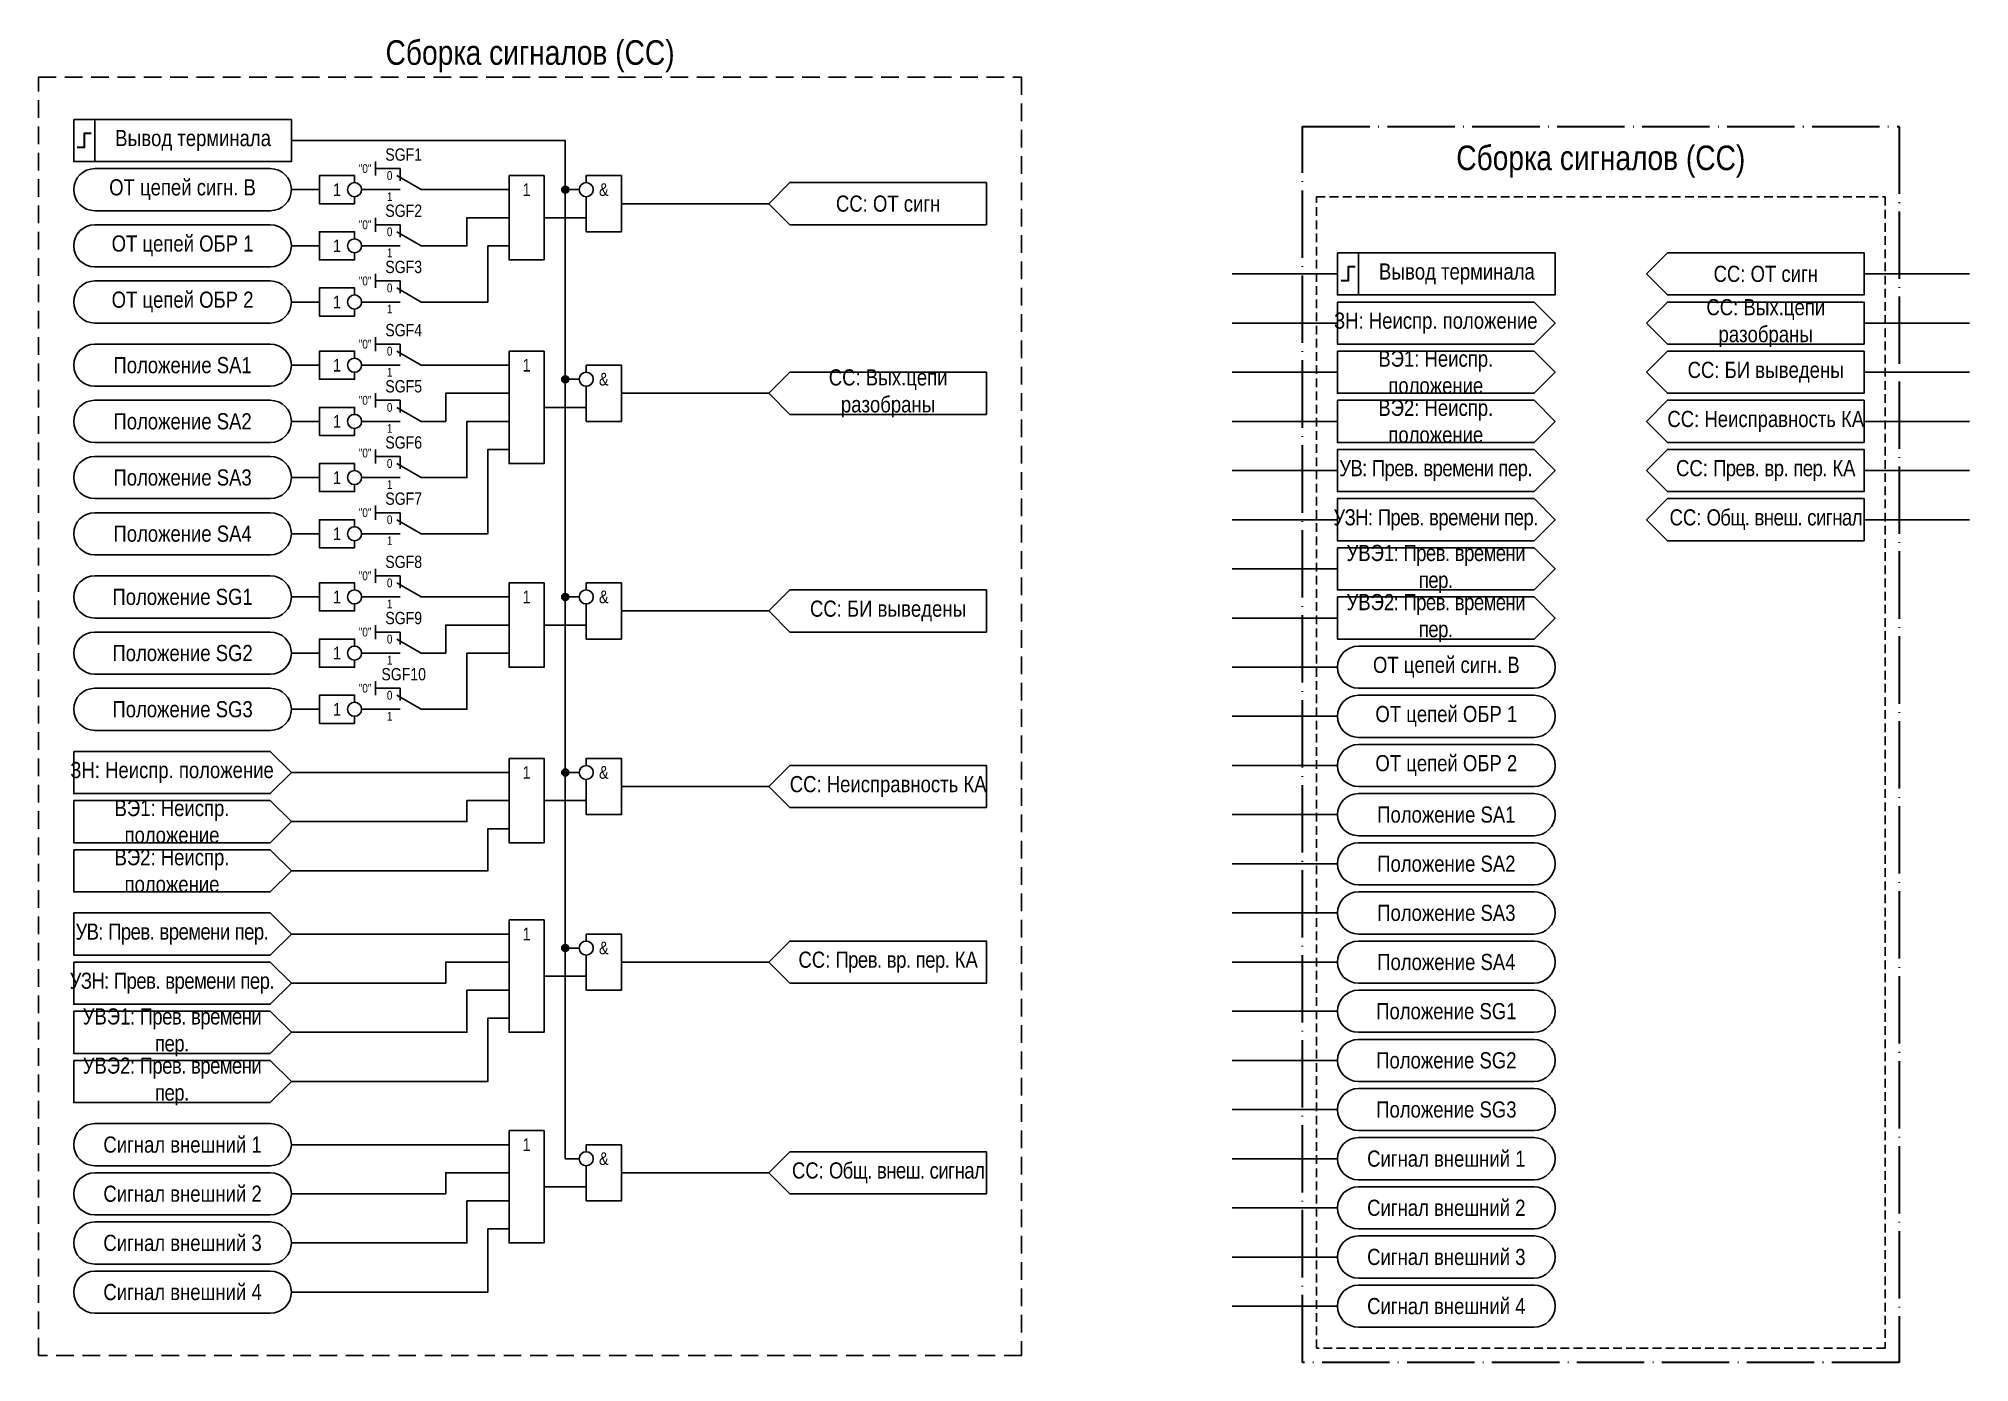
# Model space of a CAD drawing. Header units: millimetres. Extents: x 0 to 275, y -1 to 188.
import ezdxf
from ezdxf.enums import TextEntityAlignment as Align

# ---------------------------------------------------------------- set-up
doc = ezdxf.new("R2010")
doc.units = ezdxf.units.MM
doc.linetypes.add('ACAD_ISO04W100', pattern=[30, 24, -3, 0, -3])
doc.linetypes.add('штриховая2', pattern=[0.375, 0.25, -0.125])
doc.layers.add('TEXT', color=7, linetype='Continuous', lineweight=25)
doc.layers.add('Основная', color=7, linetype='Continuous')
doc.styles.add('2.5_Gost_RD', font='ARIALN.TTF', dxfattribs={"height": 2.5})
doc.styles.add('3.5_Gost_RD', font='ARIALN.TTF', dxfattribs={"height": 3.5})
doc.styles.add('Вывод', font='ARIALN.TTF', dxfattribs={"height": 2.5})
doc.styles.add('Компонент', font='ARIALN.TTF', dxfattribs={"height": 3.5})

# ---------------------------------------------------------------- blocks, each defined once
blk = doc.blocks.new('*U958')
at = {"layer": 'Основная', "ltscale": 0.35}
blk.add_line((6, 6), (6, 2.5), dxfattribs=at)
at = {"layer": 'Основная', "color": 0}
blk.add_line((0, 0), (7, 4), dxfattribs=at)
blk = doc.blocks.new('*U1038')
at = {"layer": 'Основная', "color": 0}
for p, q in [((-3, 6), (-9, 6)), ((-3, 0), (-9, 0)), ((9, 0), (3, 0))]:
    blk.add_line(p, q, dxfattribs=at)
at = {"layer": 'Основная', "ltscale": 0.25, "xscale": -1}
blk.add_blockref('*U958', (3, 0), dxfattribs=at)
at = {"layer": 'Основная'}
for tag, height, style, p in [('ОУ', 3.5, 'Компонент', (-2, 10)), ('В1', 2.5, 'Вывод', (-13, 6)), ('В2', 2.5, 'Вывод', (-6, 4)), ('В3', 2.5, 'Вывод', (-6, -2))]:
    blk.add_attdef(tag, text='', height=height, dxfattribs=dict(at, style=style)).set_placement(p, align=Align.MIDDLE_CENTER)
blk = doc.blocks.new('*U1039')
at = {"layer": 'Основная', "color": 0}
for p, q in [((-3, 6), (-9, 6)), ((-3, 0), (-9, 0)), ((9, 0), (3, 0))]:
    blk.add_line(p, q, dxfattribs=at)
at = {"layer": 'Основная', "ltscale": 0.25, "xscale": -1}
blk.add_blockref('*U958', (3, 0), dxfattribs=at)
at = {"layer": 'Основная'}
for tag, height, style, p in [('ОУ', 3.5, 'Компонент', (-2, 10)), ('В1', 2.5, 'Вывод', (-13, 7)), ('В2', 2.5, 'Вывод', (-6, 4)), ('В3', 2.5, 'Вывод', (-6, -2))]:
    blk.add_attdef(tag, text='', height=height, dxfattribs=dict(at, style=style)).set_placement(p, align=Align.MIDDLE_CENTER)
blk = doc.blocks.new('Точка')
at = {"ltscale": 100}
h = blk.add_hatch(color=256, dxfattribs=at)
h.dxf.hatch_style = 1
edge = h.paths.add_edge_path()
edge.add_arc((0, 0), 0.5, 0, 360)
blk.add_circle((0, 0), 0.5, dxfattribs=at)

msp = doc.modelspace()

# ---------------------------------------------------------------- linework, layer by layer
at = {"ltscale": 100}
for p, q in [((48, 170), (48, 168)), ((48, 169), (49, 169)), ((48, 162), (48, 160)), ((48, 161), (49, 161)), ((48, 154), (48, 152)), ((185, 154), (170, 154)), ((185, 154), (170, 154)), ((260, 154), (275, 154)), ((260, 154), (275, 154)), ((48, 153), (49, 153)), ((185, 147), (170, 147)), ((185, 147), (170, 147)), ((260, 147), (275, 147)), ((260, 147), (275, 147)), ((48, 145), (48, 143)), ((48, 144), (49, 144)), ((185, 140), (170, 140)), ((185, 140), (170, 140)), ((260, 140), (275, 140)), ((260, 140), (275, 140)), ((48, 137), (48, 135)), ((48, 136), (49, 136)), ((185, 133), (170, 133)), ((185, 133), (170, 133)), ((260, 133), (275, 133)), ((260, 133), (275, 133)), ((48, 129), (48, 127)), ((48, 128), (49, 128)), ((185, 126), (170, 126)), ((185, 126), (170, 126)), ((260, 126), (275, 126)), ((260, 126), (275, 126)), ((48, 121), (48, 119)), ((48, 120), (49, 120)), ((185, 119), (170, 119)), ((185, 119), (170, 119)), ((48, 112), (48, 110)), ((48, 111), (49, 111)), ((185, 112), (170, 112)), ((185, 112), (170, 112)), ((185, 105), (170, 105)), ((185, 105), (170, 105)), ((48, 104), (48, 102)), ((48, 103), (49, 103)), ((185, 98), (170, 98)), ((185, 98), (170, 98)), ((48, 96), (48, 94)), ((48, 95), (49, 95)), ((185, 91), (170, 91)), ((185, 91), (170, 91)), ((185, 84), (170, 84)), ((185, 84), (170, 84)), ((185, 77), (170, 77)), ((185, 77), (170, 77)), ((185, 70), (170, 70)), ((185, 70), (170, 70)), ((185, 63), (170, 63)), ((185, 63), (170, 63)), ((185, 56), (170, 56)), ((185, 56), (170, 56)), ((185, 49), (170, 49)), ((185, 49), (170, 49)), ((185, 42), (170, 42)), ((185, 42), (170, 42)), ((185, 35), (170, 35)), ((185, 35), (170, 35)), ((185, 28), (170, 28)), ((185, 28), (170, 28)), ((185, 21), (170, 21)), ((185, 21), (170, 21)), ((185, 14), (170, 14)), ((185, 14), (170, 14)), ((185, 7), (170, 7)), ((185, 7), (170, 7))]:
    msp.add_line(p, q, dxfattribs=at)
at = {"color": 2, "ltscale": 100}
msp.add_line((260, 119), (275, 119), dxfattribs=at)
msp.add_line((260, 119), (275, 119), dxfattribs=at)
at = {"linetype": 'штриховая2', "ltscale": 10}
msp.add_lwpolyline([(0, 182), (140, 182), (140, 0), (0, 0)], close=True, dxfattribs=at)
at = {"ltscale": 100}
for points in [[(5, 176), (8, 176), (8, 170), (5, 170)], [(5, 176), (36, 176), (36, 170), (5, 170)], [(67, 168), (72, 168), (72, 156), (67, 156)], [(185, 157), (188, 157), (188, 151), (185, 151)], [(185, 157), (216, 157), (216, 151), (185, 151)], [(185, 157), (188, 157), (188, 151), (185, 151)], [(185, 157), (216, 157), (216, 151), (185, 151)], [(67, 143), (72, 143), (72, 127), (67, 127)], [(67, 110), (72, 110), (72, 98), (67, 98)], [(67, 85), (72, 85), (72, 73), (67, 73)], [(67, 62), (72, 62), (72, 46), (67, 46)], [(67, 32), (72, 32), (72, 16), (67, 16)]]:
    msp.add_lwpolyline(points, close=True, dxfattribs=at)
at = {"lineweight": 30, "ltscale": 100}
for points in [[(7.5, 174), (6.5, 174), (6.5, 172), (5.5, 172)], [(187.5, 155), (186.5, 155), (186.5, 153), (185.5, 153)], [(187.5, 155), (186.5, 155), (186.5, 153), (185.5, 153)]]:
    msp.add_lwpolyline(points, dxfattribs=at)
at = {"color": 251, "linetype": 'ACAD_ISO04W100', "lineweight": 30, "ltscale": 0.4, "true_color": 0x58595b}
msp.add_lwpolyline([(180, 175), (265, 175), (265, -1), (180, -1)], close=True, dxfattribs=at)
msp.add_lwpolyline([(180, 175), (265, 175), (265, -1), (180, -1)], close=True, dxfattribs=at)
at = {"ltscale": 100}
for points in [[(36, 173), (75, 173), (75, 28), (77, 28)], [(36, 173), (75, 173), (75, 166), (77, 166)], [(36, 173), (75, 173), (75, 139), (77, 139)], [(36, 173), (75, 173), (75, 108), (77, 108)], [(36, 173), (75, 173), (75, 83), (77, 83)], [(36, 173), (75, 173), (75, 58), (77, 58)], [(45, 165), (45, 164), (40, 164), (40, 168), (45, 168), (45, 167)], [(78, 167), (78, 168), (83, 168), (83, 160), (78, 160), (78, 165)], [(36, 166), (40, 166)], [(46, 166), (51, 166)], [(55, 166), (67, 166)], [(104, 164), (107, 167), (135, 167), (135, 161), (107, 161), (104, 164)], [(83, 164), (104, 164)], [(45, 157), (45, 156), (40, 156), (40, 160), (45, 160), (45, 159)], [(55, 158), (61, 158), (61, 162), (67, 162)], [(72, 162), (78, 162)], [(36, 158), (40, 158)], [(46, 158), (51, 158)], [(55, 150), (64, 150), (64, 158), (67, 158)], [(229, 154), (232, 157), (260, 157), (260, 151), (232, 151), (229, 154)], [(229, 154), (232, 157), (260, 157), (260, 151), (232, 151), (229, 154)], [(45, 149), (45, 148), (40, 148), (40, 152), (45, 152), (45, 151)], [(36, 150), (40, 150)], [(46, 150), (51, 150)], [(185, 150), (213, 150), (216, 147), (213, 144), (185, 144), (185, 150)], [(185, 150), (213, 150), (216, 147), (213, 144), (185, 144), (185, 150)], [(229, 147), (232, 150), (260, 150), (260, 144), (232, 144), (229, 147)], [(229, 147), (232, 150), (260, 150), (260, 144), (232, 144), (229, 147)], [(45, 140), (45, 139), (40, 139), (40, 143), (45, 143), (45, 142)], [(185, 143), (213, 143), (216, 140), (213, 137), (185, 137), (185, 143)], [(185, 143), (213, 143), (216, 140), (213, 137), (185, 137), (185, 143)], [(229, 140), (232, 143), (260, 143), (260, 137), (232, 137), (229, 140)], [(229, 140), (232, 143), (260, 143), (260, 137), (232, 137), (229, 140)], [(36, 141), (40, 141)], [(46, 141), (51, 141)], [(55, 141), (67, 141)], [(78, 140), (78, 141), (83, 141), (83, 133), (78, 133), (78, 138)], [(104, 137), (107, 140), (135, 140), (135, 134), (107, 134), (104, 137)], [(45, 132), (45, 131), (40, 131), (40, 135), (45, 135), (45, 134)], [(55, 133), (58, 133), (58, 137), (67, 137)], [(72, 135), (78, 135)], [(83, 137), (104, 137)], [(185, 136), (213, 136), (216, 133), (213, 130), (185, 130), (185, 136)], [(185, 136), (213, 136), (216, 133), (213, 130), (185, 130), (185, 136)], [(229, 133), (232, 136), (260, 136), (260, 130), (232, 130), (229, 133)], [(229, 133), (232, 136), (260, 136), (260, 130), (232, 130), (229, 133)], [(36, 133), (40, 133)], [(46, 133), (51, 133)], [(55, 125), (61, 125), (61, 133), (67, 133)], [(45, 124), (45, 123), (40, 123), (40, 127), (45, 127), (45, 126)], [(55, 117), (64, 117), (64, 129), (67, 129)], [(185, 129), (213, 129), (216, 126), (213, 123), (185, 123), (185, 129)], [(185, 129), (213, 129), (216, 126), (213, 123), (185, 123), (185, 129)], [(229, 126), (232, 129), (260, 129), (260, 123), (232, 123), (229, 126)], [(229, 126), (232, 129), (260, 129), (260, 123), (232, 123), (229, 126)], [(36, 125), (40, 125)], [(46, 125), (51, 125)], [(185, 122), (213, 122), (216, 119), (213, 116), (185, 116), (185, 122)], [(185, 122), (213, 122), (216, 119), (213, 116), (185, 116), (185, 122)], [(45, 116), (45, 115), (40, 115), (40, 119), (45, 119), (45, 118)], [(36, 117), (40, 117)], [(46, 117), (51, 117)], [(185, 115), (213, 115), (216, 112), (213, 109), (185, 109), (185, 115)], [(185, 115), (213, 115), (216, 112), (213, 109), (185, 109), (185, 115)], [(45, 107), (45, 106), (40, 106), (40, 110), (45, 110), (45, 109)], [(78, 109), (78, 110), (83, 110), (83, 102), (78, 102), (78, 107)], [(36, 108), (40, 108)], [(46, 108), (51, 108)], [(55, 108), (67, 108)], [(104, 106), (107, 109), (135, 109), (135, 103), (107, 103), (104, 106)], [(185, 108), (213, 108), (216, 105), (213, 102), (185, 102), (185, 108)], [(185, 108), (213, 108), (216, 105), (213, 102), (185, 102), (185, 108)], [(83, 106), (104, 106)], [(45, 99), (45, 98), (40, 98), (40, 102), (45, 102), (45, 101)], [(55, 100), (58, 100), (58, 104), (67, 104)], [(72, 104), (78, 104)], [(36, 100), (40, 100)], [(46, 100), (51, 100)], [(55, 92), (61, 92), (61, 100), (67, 100)], [(45, 91), (45, 90), (40, 90), (40, 94), (45, 94), (45, 93)], [(36, 92), (40, 92)], [(46, 92), (51, 92)], [(5, 86), (33, 86), (36, 83), (33, 80), (5, 80), (5, 86)], [(36, 83), (67, 83)], [(78, 84), (78, 85), (83, 85), (83, 77), (78, 77), (78, 82)], [(104, 81), (107, 84), (135, 84), (135, 78), (107, 78), (104, 81)], [(83, 81), (104, 81)], [(5, 79), (33, 79), (36, 76), (33, 73), (5, 73), (5, 79)], [(36, 76), (61, 76), (61, 79), (67, 79)], [(72, 79), (78, 79)], [(36, 69), (64, 69), (64, 75), (67, 75)], [(5, 72), (33, 72), (36, 69), (33, 66), (5, 66), (5, 72)], [(5, 63), (33, 63), (36, 60), (33, 57), (5, 57), (5, 63)], [(36, 60), (67, 60)], [(78, 59), (78, 60), (83, 60), (83, 52), (78, 52), (78, 57)], [(104, 56), (107, 59), (135, 59), (135, 53), (107, 53), (104, 56)], [(5, 56), (33, 56), (36, 53), (33, 50), (5, 50), (5, 56)], [(36, 53), (58, 53), (58, 56), (67, 56)], [(83, 56), (104, 56)], [(72, 54), (78, 54)], [(36, 46), (61, 46), (61, 52), (67, 52)], [(5, 49), (33, 49), (36, 46), (33, 43), (5, 43), (5, 49)], [(36, 39), (64, 39), (64, 48), (67, 48)], [(5, 42), (33, 42), (36, 39), (33, 36), (5, 36), (5, 42)], [(36, 30), (67, 30)], [(78, 29), (78, 30), (83, 30), (83, 22), (78, 22), (78, 27)], [(104, 26), (107, 29), (135, 29), (135, 23), (107, 23), (104, 26)], [(36, 23), (58, 23), (58, 26), (67, 26)], [(83, 26), (104, 26)], [(36, 16), (61, 16), (61, 22), (67, 22)], [(72, 24), (78, 24)], [(36, 9), (64, 9), (64, 18), (67, 18)]]:
    msp.add_lwpolyline(points, dxfattribs=at)
for points in [[(8, 163, -1), (8, 169), (33, 169, -1), (33, 163)], [(8, 155, -1), (8, 161), (33, 161, -1), (33, 155)], [(8, 147, -1), (8, 153), (33, 153, -1), (33, 147)], [(8, 138, -1), (8, 144), (33, 144, -1), (33, 138)], [(8, 130, -1), (8, 136), (33, 136, -1), (33, 130)], [(8, 122, -1), (8, 128), (33, 128, -1), (33, 122)], [(8, 114, -1), (8, 120), (33, 120, -1), (33, 114)], [(8, 105, -1), (8, 111), (33, 111, -1), (33, 105)], [(8, 97, -1), (8, 103), (33, 103, -1), (33, 97)], [(188, 95, -1), (188, 101), (213, 101, -1), (213, 95)], [(188, 95, -1), (188, 101), (213, 101, -1), (213, 95)], [(8, 89, -1), (8, 95), (33, 95, -1), (33, 89)], [(188, 88, -1), (188, 94), (213, 94, -1), (213, 88)], [(188, 88, -1), (188, 94), (213, 94, -1), (213, 88)], [(188, 81, -1), (188, 87), (213, 87, -1), (213, 81)], [(188, 81, -1), (188, 87), (213, 87, -1), (213, 81)], [(188, 74, -1), (188, 80), (213, 80, -1), (213, 74)], [(188, 74, -1), (188, 80), (213, 80, -1), (213, 74)], [(188, 67, -1), (188, 73), (213, 73, -1), (213, 67)], [(188, 67, -1), (188, 73), (213, 73, -1), (213, 67)], [(188, 60, -1), (188, 66), (213, 66, -1), (213, 60)], [(188, 60, -1), (188, 66), (213, 66, -1), (213, 60)], [(188, 53, -1), (188, 59), (213, 59, -1), (213, 53)], [(188, 53, -1), (188, 59), (213, 59, -1), (213, 53)], [(188, 46, -1), (188, 52), (213, 52, -1), (213, 46)], [(188, 46, -1), (188, 52), (213, 52, -1), (213, 46)], [(188, 39, -1), (188, 45), (213, 45, -1), (213, 39)], [(188, 39, -1), (188, 45), (213, 45, -1), (213, 39)], [(188, 32, -1), (188, 38), (213, 38, -1), (213, 32)], [(188, 32, -1), (188, 38), (213, 38, -1), (213, 32)], [(8, 27, -1), (8, 33), (33, 33, -1), (33, 27)], [(188, 25, -1), (188, 31), (213, 31, -1), (213, 25)], [(188, 25, -1), (188, 31), (213, 31, -1), (213, 25)], [(8, 20, -1), (8, 26), (33, 26, -1), (33, 20)], [(188, 18, -1), (188, 24), (213, 24, -1), (213, 18)], [(188, 18, -1), (188, 24), (213, 24, -1), (213, 18)], [(8, 13, -1), (8, 19), (33, 19, -1), (33, 13)], [(188, 11, -1), (188, 17), (213, 17, -1), (213, 11)], [(188, 11, -1), (188, 17), (213, 17, -1), (213, 11)], [(8, 6, -1), (8, 12), (33, 12, -1), (33, 6)], [(188, 4, -1), (188, 10), (213, 10, -1), (213, 4)], [(188, 4, -1), (188, 10), (213, 10, -1), (213, 4)]]:
    msp.add_lwpolyline(points, format="xyb", close=True, dxfattribs=at)
at = {"linetype": 'штриховая2', "ltscale": 5}
msp.add_lwpolyline([(182, 165), (263, 165), (263, 1), (182, 1)], close=True, dxfattribs=at)
msp.add_lwpolyline([(182, 165), (263, 165), (263, 1), (182, 1)], close=True, dxfattribs=at)
at = {"color": 2, "ltscale": 100}
msp.add_lwpolyline([(229, 119), (232, 122), (260, 122), (260, 116), (232, 116), (229, 119)], dxfattribs=at)
at = {"ltscale": 100}
for centre in [(45, 166), (78, 166), (45, 158), (45, 150), (45, 141), (78, 139), (45, 133), (45, 125), (45, 117), (45, 108), (78, 108), (45, 100), (45, 92), (78, 83), (78, 58), (78, 28)]:
    msp.add_circle(centre, 1, dxfattribs=at)

# ---------------------------------------------------------------- block references
for p in [(75, 166), (75, 139), (75, 108), (75, 83), (75, 58)]:
    msp.add_blockref('Точка', p, dxfattribs=at)
at = {"layer": 'Основная', "ltscale": 0.25, "xscale": 0.5, "yscale": 0.5, "zscale": 0.5}
for name, p, values in [('*U1038', (53, 166), {'ОУ': 'SGF1', 'В1': '"0"', 'В2': '0', 'В3': '1'}), ('*U1038', (53, 158), {'ОУ': 'SGF2', 'В1': '"0"', 'В2': '0', 'В3': '1'}), ('*U1038', (53, 150), {'ОУ': 'SGF3', 'В1': '"0"', 'В2': '0', 'В3': '1'}), ('*U1038', (53, 141), {'ОУ': 'SGF4', 'В1': '"0"', 'В2': '0', 'В3': '1'}), ('*U1038', (53, 133), {'ОУ': 'SGF5', 'В1': '"0"', 'В2': '0', 'В3': '1'}), ('*U1039', (53, 125), {'ОУ': 'SGF6', 'В1': '"0"', 'В2': '0', 'В3': '1'}), ('*U1038', (53, 117), {'ОУ': 'SGF7', 'В1': '"0"', 'В2': '0', 'В3': '1'}), ('*U1038', (53, 108), {'ОУ': 'SGF8', 'В1': '"0"', 'В2': '0', 'В3': '1'}), ('*U1038', (53, 100), {'ОУ': 'SGF9', 'В1': '"0"', 'В2': '0', 'В3': '1'}), ('*U1038', (53, 92), {'ОУ': 'SGF10', 'В1': '"0"', 'В2': '0', 'В3': '1'})]:
    msp.add_blockref(name, p, dxfattribs=at).add_auto_attribs(values)

# ---------------------------------------------------------------- texts
at = {"color": 30, "ltscale": 100, "char_height": 3.5, "attachment_point": 5, "style": '3.5_Gost_RD'}
for insert, width in [((70, 185), 140), ((222.5, 170), 85), ((222.5, 170), 85)]:
    msp.add_mtext('Сборка сигналов (СС)', dxfattribs=dict(at, insert=insert, width=width))
at = {"ltscale": 100, "attachment_point": 5, "style": '2.5_Gost_RD'}
for s, insert, char_height, width in [('\\pt11.5;ОТ цепей сигн. В', (20.5, 166), 2.3, 31), ('1', (42.5, 166), 1.8, 5), ('1', (69.5, 166), 1.8, 5), ('&', (80.5, 166), 1.8, 5), ('СС: ОТ сигн', (121, 164), 2.3, 28), ('ОТ цепей ОБР 1', (20.5, 158), 2.3, 31), ('1', (42.5, 158), 1.8, 5), ('СС: ОТ сигн', (246, 154), 2.3, 28), ('СС: ОТ сигн', (246, 154), 2.3, 28), ('ОТ цепей ОБР 2', (20.5, 150), 2.3, 31), ('1', (42.5, 150), 1.8, 5), ('СС: Вых.цепи разобраны', (246, 147), 2.3, 28), ('СС: Вых.цепи разобраны', (246, 147), 2.3, 28), ('Положение SA1', (20.5, 141), 2.3, 31), ('1', (42.5, 141), 1.8, 5), ('1', (69.5, 141), 1.8, 5), ('СС: Вых.цепи разобраны', (121, 137), 2.3, 28), ('СС: БИ выведены', (246, 140), 2.3, 28), ('СС: БИ выведены', (246, 140), 2.3, 28), ('&', (80.5, 139), 1.8, 5), ('Положение SA2', (20.5, 133), 2.3, 31), ('1', (42.5, 133), 1.8, 5), ('СС: Неисправность КА', (246, 133), 2.3, 28), ('СС: Неисправность КА', (246, 133), 2.3, 28), ('СС: {\\T0.95;Прев. вр. пер.} КА', (246, 126), 2.3, 28), ('СС: {\\T0.95;Прев. вр. пер.} КА', (246, 126), 2.3, 28), ('Положение SA3', (20.5, 125), 2.3, 31), ('1', (42.5, 125), 1.8, 5), ('Положение SA4', (20.5, 117), 2.3, 31), ('1', (42.5, 117), 1.8, 5), ('Положение SG1', (20.5, 108), 2.3, 31), ('1', (42.5, 108), 1.8, 5), ('1', (69.5, 108), 1.8, 5), ('&', (80.5, 108), 1.8, 5), ('СС: БИ выведены', (121, 106), 2.3, 28), ('\\pt23;Положение SG2', (20.5, 100), 2.3, 31), ('1', (42.5, 100), 1.8, 5), ('\\pt11.5;ОТ цепей сигн. В', (200.5, 98), 2.3, 31), ('\\pt11.5;ОТ цепей сигн. В', (200.5, 98), 2.3, 31), ('Положение SG3', (20.5, 92), 2.3, 31), ('1', (42.5, 92), 1.8, 5), ('ОТ цепей ОБР 1', (200.5, 91), 2.3, 31), ('ОТ цепей ОБР 1', (200.5, 91), 2.3, 31), ('ОТ цепей ОБР 2', (200.5, 84), 2.3, 31), ('ОТ цепей ОБР 2', (200.5, 84), 2.3, 31), ('1', (69.5, 83), 1.8, 5), ('&', (80.5, 83), 1.8, 5), ('СС: Неисправность КА', (121, 81), 2.3, 28), ('Положение SA1', (200.5, 77), 2.3, 31), ('Положение SA1', (200.5, 77), 2.3, 31), ('Положение SA2', (200.5, 70), 2.3, 31), ('Положение SA2', (200.5, 70), 2.3, 31), ('Положение SA3', (200.5, 63), 2.3, 31), ('Положение SA3', (200.5, 63), 2.3, 31), ('1', (69.5, 60), 1.8, 5), ('&', (80.5, 58), 1.8, 5), ('СС: {\\T0.95;Прев. вр. пер.} КА', (121, 56), 2.3, 28), ('Положение SA4', (200.5, 56), 2.3, 31), ('Положение SA4', (200.5, 56), 2.3, 31), ('Положение SG1', (200.5, 49), 2.3, 31), ('Положение SG1', (200.5, 49), 2.3, 31), ('\\pt23;Положение SG2', (200.5, 42), 2.3, 31), ('\\pt23;Положение SG2', (200.5, 42), 2.3, 31), ('Положение SG3', (200.5, 35), 2.3, 31), ('Положение SG3', (200.5, 35), 2.3, 31), ('Сигнал внешний 1', (20.5, 30), 2.3, 31), ('1', (69.5, 30), 1.8, 5), ('&', (80.5, 28), 1.8, 5), ('СС: {\\T0.95;Общ. внеш. сигнал}', (121, 26), 2.3, 28), ('Сигнал внешний 1', (200.5, 28), 2.3, 31), ('Сигнал внешний 1', (200.5, 28), 2.3, 31), ('Сигнал внешний 2', (20.5, 23), 2.3, 31), ('Сигнал внешний 2', (200.5, 21), 2.3, 31), ('Сигнал внешний 2', (200.5, 21), 2.3, 31), ('Сигнал внешний 3', (20.5, 16), 2.3, 31), ('Сигнал внешний 3', (200.5, 14), 2.3, 31), ('Сигнал внешний 3', (200.5, 14), 2.3, 31), ('Сигнал внешний 4', (20.5, 9), 2.3, 31), ('Сигнал внешний 4', (200.5, 7), 2.3, 31), ('Сигнал внешний 4', (200.5, 7), 2.3, 31)]:
    msp.add_mtext(s, dxfattribs=dict(at, insert=insert, char_height=char_height, width=width))
at = {"color": 2, "ltscale": 100, "insert": (246, 119), "char_height": 2.3, "width": 28, "attachment_point": 5, "style": '2.5_Gost_RD'}
msp.add_mtext('СС: {\\T0.95;Общ. внеш. сигнал}', dxfattribs=at)
at = {"layer": 'TEXT', "ltscale": 100, "char_height": 2.3, "width": 28, "attachment_point": 5, "style": '2.5_Gost_RD'}
for s, insert in [('Вывод терминала', (22, 173)), ('Вывод терминала', (202, 154)), ('Вывод терминала', (202, 154)), ('ЗН: Неиспр. положение', (199, 147)), ('ЗН: Неиспр. положение', (199, 147)), ('ВЭ1: Неиспр. положение', (199, 140)), ('ВЭ1: Неиспр. положение', (199, 140)), ('ВЭ2: Неиспр. положение', (199, 133)), ('ВЭ2: Неиспр. положение', (199, 133)), ('{\\T0.95;УВ: Прев. времени пер.}', (199, 126)), ('{\\T0.95;УВ: Прев. времени пер.}', (199, 126)), ('{\\T0.95;УЗН: Прев. времени пер.}', (199, 119)), ('{\\T0.95;УЗН: Прев. времени пер.}', (199, 119)), ('УВЭ{\\T0.95;1: Прев. времени пер.}', (199, 112)), ('УВЭ{\\T0.95;1: Прев. времени пер.}', (199, 112)), ('УВЭ{\\T0.95;2: Прев. времени пер.}', (199, 105)), ('УВЭ{\\T0.95;2: Прев. времени пер.}', (199, 105)), ('ЗН: Неиспр. положение', (19, 83)), ('ВЭ1: Неиспр. положение', (19, 76)), ('ВЭ2: Неиспр. положение', (19, 69)), ('{\\T0.95;УВ: Прев. времени пер.}', (19, 60)), ('{\\T0.95;УЗН: Прев. времени пер.}', (19, 53)), ('УВЭ{\\T0.95;1: Прев. времени пер.}', (19, 46)), ('УВЭ{\\T0.95;2: Прев. времени пер.}', (19, 39))]:
    msp.add_mtext(s, dxfattribs=dict(at, insert=insert))

doc.saveas('drawing.dxf')
